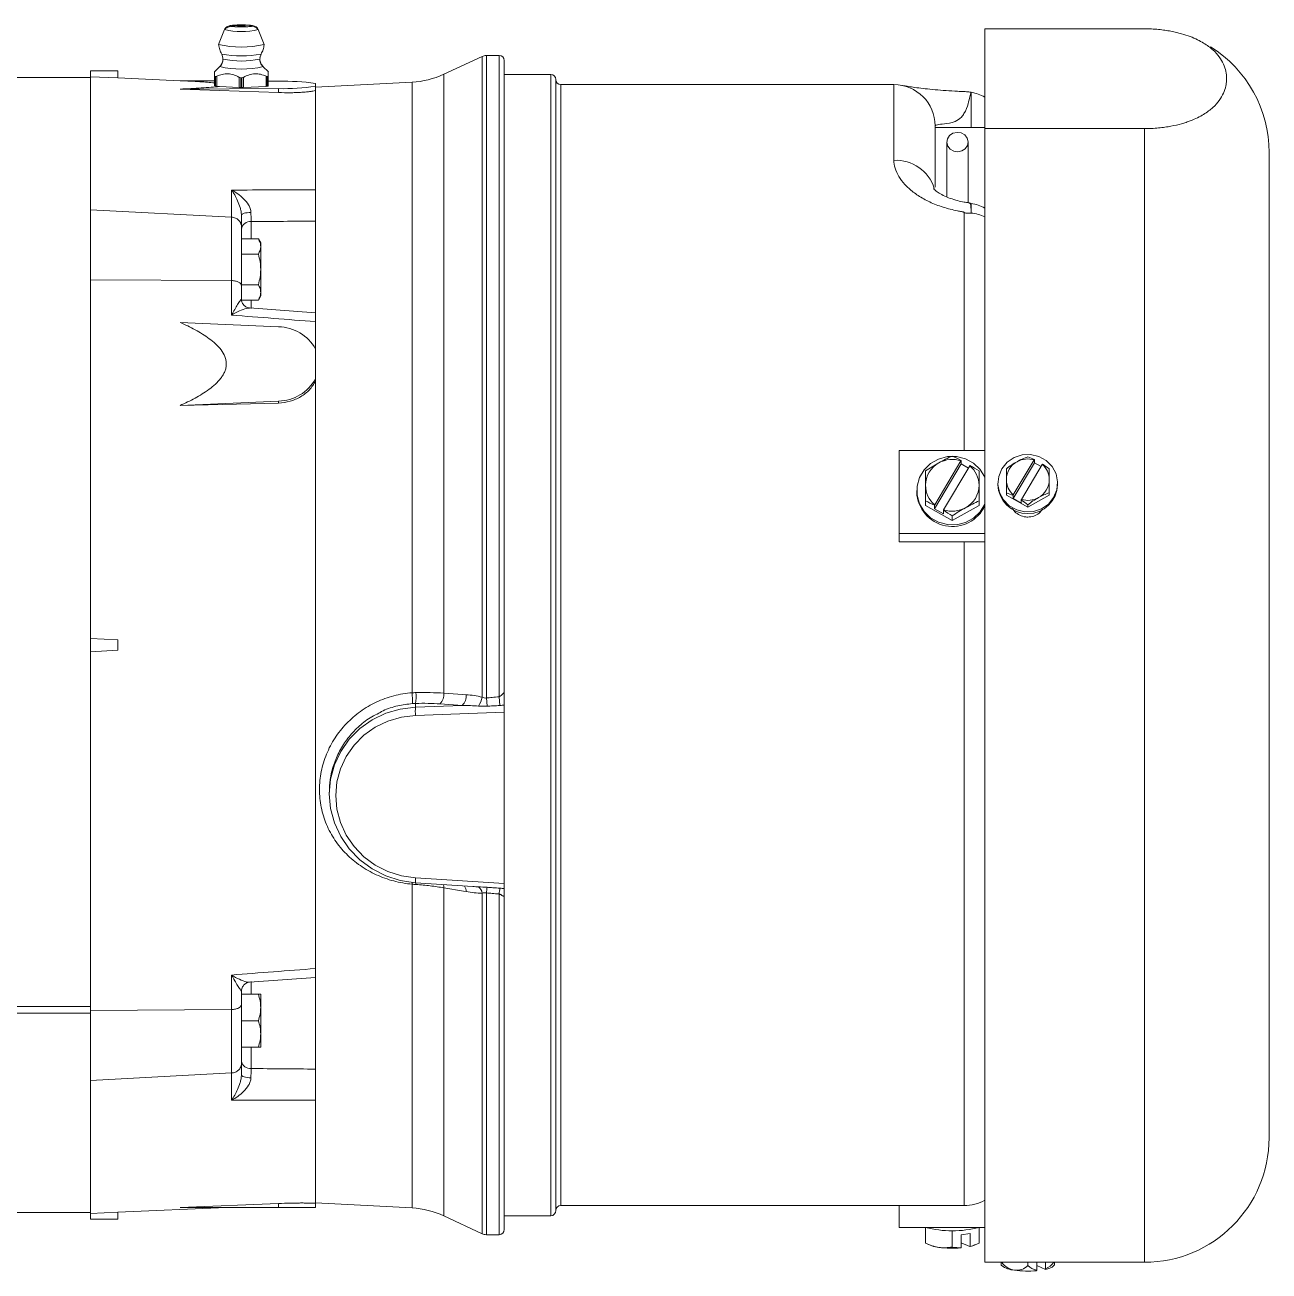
# Paper-space layout '_Back' of a CAD drawing. Header units: inches. Extents: x -6.2 to 11.6, y -3.6 to 3.6.
# Drawn here: x 4.37 to 11.62, y -3.65 to 3.61 of the extents above; entities that cross this region are included whole.
import ezdxf

# ---------------------------------------------------------------- set-up
doc = ezdxf.new("R2010")
doc.units = ezdxf.units.IN
doc.header["$MEASUREMENT"] = 0

psp = doc.layouts.new('_Back')

# ---------------------------------------------------------------- linework, layer by layer
at = {"color": 7, "linetype": 'Continuous', "lineweight": 15}
for p, q in [((5.5316, 3.5857), (5.4967, 3.4997)), ((5.7272, 3.5868), (5.7284, 3.5857)), ((5.7633, 3.4997), (5.7284, 3.5857)), ((10.892, 3.5903), (9.962, 3.5903)), ((9.962, -3.5959), (9.962, 3.5903)), ((5.4967, 3.4997), (5.4966, 3.4993)), ((5.7634, 3.4993), (5.7633, 3.4997)), ((11.2129, 3.5211), (11.1779, 3.5372)), ((5.5153, 3.4434), (5.5217, 3.4221)), ((5.5222, 3.414), (5.521, 3.4221)), ((5.5222, 3.414), (5.5231, 3.4153)), ((5.7388, 3.4221), (5.7378, 3.414)), ((5.7383, 3.4221), (5.7447, 3.4434)), ((7.032, 3.4294), (6.8095, 3.3256)), ((7.132, 3.435), (7.0574, 3.435)), ((4.75, 3.345), (4.75, -3.345)), ((4.75, 3.345), (4.91, 3.345)), ((4.91, 3.3038), (4.91, 3.345)), ((5.5044, 3.3712), (5.4725, 3.3395)), ((5.7875, 3.3395), (5.7556, 3.3712)), ((7.162, -0.2831), (7.162, 3.405)), ((4.75, 3.306), (-2.5, 3.306)), ((4.91, 3.3038), (4.75, 3.3108)), ((5.2726, 3.2879), (4.91, 3.3039)), ((5.2724, 3.2879), (5.4735, 3.287)), ((5.4735, 3.3161), (5.4735, 3.2591)), ((5.476, 3.2579), (5.476, 3.313)), ((5.4791, 3.3125), (5.4791, 3.2572)), ((5.4863, 3.256), (5.4863, 3.3142)), ((5.6173, 3.3076), (5.6173, 3.2484)), ((5.6269, 3.3051), (5.6331, 3.3051)), ((5.6269, 3.2486), (5.6269, 3.3051)), ((5.6331, 3.3051), (5.6331, 3.2486)), ((5.6427, 3.2484), (5.6427, 3.3076)), ((5.7737, 3.3142), (5.7737, 3.255)), ((5.7809, 3.256), (5.7809, 3.3125)), ((5.784, 3.313), (5.784, 3.2565)), ((5.7865, 3.2569), (5.7865, 3.3161)), ((5.7865, 3.2856), (5.8461, 3.2853)), ((6.6244, 3.2795), (6.062, 3.25)), ((6.062, 2.6516), (6.062, 3.2723)), ((7.432, 3.325), (7.162, 3.325)), ((7.462, -3.295), (7.462, 3.295)), ((5.8461, 3.2418), (5.2724, 3.2392)), ((5.8461, 3.2189), (5.2724, 3.2392)), ((5.5025, 3.2542), (5.4863, 3.256)), ((5.6173, 3.2484), (5.5025, 3.2542)), ((5.6173, 3.2484), (5.63, 3.2484)), ((5.6269, 3.2486), (5.63, 3.2486)), ((5.63, 3.2486), (5.6331, 3.2486)), ((5.63, 3.2484), (5.63, 3.2486)), ((5.63, 3.2484), (5.6427, 3.2484)), ((5.7737, 3.255), (5.6427, 3.2484)), ((5.8461, 3.2189), (5.8461, 3.2418)), ((9.432, 3.265), (7.492, 3.265)), ((9.8813, 3.2206), (9.882, 3.2205)), ((9.672, 3.025), (9.672, 2.6668)), ((9.962, 3.015), (9.672, 3.015)), ((9.962, 3.0087), (10.892, 3.0087)), ((9.7395, 2.9304), (9.7395, 2.6113)), ((9.8645, 2.5773), (9.8645, 2.9304)), ((11.6179, 2.87), (11.6179, -2.87)), ((5.5727, 2.4926), (5.5727, 2.6511)), ((6.062, 1.9048), (6.062, 2.6333)), ((5.5727, 2.4926), (4.75, 2.5364)), ((5.5731, 2.1237), (5.5731, 2.4926)), ((5.63, 2.504), (5.63, 2.016)), ((5.63, 2.3666), (5.7287, 2.3666)), ((5.7425, 2.3427), (5.7287, 2.3666)), ((5.7425, 2.3427), (5.7425, 2.0342)), ((5.63, 2.2776), (5.7287, 2.2776)), ((4.75, 2.1283), (5.5727, 2.1237)), ((5.5727, 1.9223), (5.5727, 2.1237)), ((5.63, 2.0994), (5.7287, 2.0994)), ((5.7287, 2.0104), (5.7425, 2.0342)), ((5.63, 2.0104), (5.7287, 2.0104)), ((6.0621, 1.9355), (5.6772, 1.9647)), ((5.2724, 1.8802), (5.8461, 1.8542)), ((6.062, -1.8844), (6.062, 1.8844)), ((5.8461, 1.4218), (5.2724, 1.3958)), ((5.8461, 1.4103), (5.2724, 1.3958)), ((5.8461, 1.4103), (5.8461, 1.4218)), ((9.462, 1.1332), (9.462, 0.6011)), ((9.962, 1.1332), (9.462, 1.1332)), ((9.668, 0.7941), (9.824, 1.0551)), ((9.6695, 0.8172), (9.8226, 1.0734)), ((9.8745, 1.0444), (9.7214, 0.7883)), ((9.824, 1.0754), (9.824, 1.0551)), ((9.824, 1.0551), (9.8667, 1.0313)), ((10.087, 1.0265), (10.087, 0.8736)), ((10.1261, 0.8531), (10.2511, 1.0622)), ((10.1276, 0.8747), (10.2496, 1.0789)), ((10.1744, 0.8487), (10.2964, 1.0528)), ((10.2511, 1.0805), (10.2511, 1.0622)), ((10.2511, 1.0622), (10.2893, 1.0409)), ((10.337, 0.8736), (10.337, 1.0265)), ((9.565, 0.8998), (9.565, 0.8917)), ((10.038, 0.9433), (10.038, 0.9353)), ((10.212, 0.8039), (10.087, 0.8736)), ((10.1276, 0.8747), (10.1261, 0.8714)), ((10.1261, 0.8714), (10.1261, 0.8531)), ((10.212, 0.8039), (10.337, 0.8736)), ((10.386, 0.9353), (10.386, 0.9433)), ((9.616, 0.8128), (9.616, 0.8402)), ((9.616, 0.8128), (9.772, 0.7258)), ((9.668, 0.7941), (9.668, 0.8144)), ((9.772, 0.7258), (9.928, 0.8128)), ((9.928, 0.8128), (9.928, 0.8402)), ((10.1261, 0.8531), (10.1729, 0.827)), ((10.1744, 0.8487), (10.1729, 0.8453)), ((10.1729, 0.827), (10.1729, 0.8453)), ((10.212, 0.8174), (10.212, 0.8039)), ((9.72, 0.7651), (9.668, 0.7941)), ((9.72, 0.7854), (9.72, 0.7651)), ((9.772, 0.7258), (9.772, 0.7532)), ((9.962, 0.6503), (9.462, 0.6503)), ((9.462, 0.6011), (9.962, 0.6011)), ((4.91, 0.03), (4.75, 0.0384)), ((4.91, -0.03), (4.91, 0.03)), ((4.75, -0.0384), (4.91, -0.03)), ((6.6443, -0.3399), (6.6443, -0.3617)), ((6.6443, -0.3617), (6.9172, -0.3516)), ((6.9172, -0.3516), (6.7873, -0.3426)), ((7.0616, -0.3562), (7.0574, -0.3079)), ((7.1362, -0.3519), (7.132, -0.3014)), ((7.162, -1.4185), (7.162, -0.3493)), ((7.162, -0.3915), (6.6443, -0.4107)), ((6.142, -0.857), (6.142, -0.8667)), ((6.6443, -1.356), (7.162, -1.3892)), ((6.6438, -1.3855), (6.9784, -1.407)), ((7.162, -3.405), (7.162, -1.4514)), ((5.5727, -2.1237), (5.5727, -1.9223)), ((5.677, -1.9645), (6.0622, -1.9358)), ((6.062, -2.6333), (6.062, -1.9048)), ((5.63, -2.016), (5.63, -2.504)), ((5.63, -2.0342), (5.7287, -2.0342)), ((5.7425, -2.0342), (5.7425, -2.3427)), ((4.75, -2.1058), (-2.5, -2.1058)), ((4.75, -2.1059), (-2.5, -2.1059)), ((4.75, -2.1442), (-2.5, -2.1442)), ((5.5727, -2.1237), (4.75, -2.1283)), ((5.5731, -2.4926), (5.5731, -2.1237)), ((5.63, -2.1885), (5.7287, -2.1885)), ((5.63, -2.3427), (5.7287, -2.3427)), ((4.75, -2.5364), (5.5727, -2.4926)), ((5.5727, -2.6511), (5.5727, -2.4926)), ((6.062, -3.276), (6.062, -2.6516)), ((5.2724, -3.276), (5.8461, -3.253)), ((5.8461, -3.253), (5.8461, -3.276)), ((6.062, -3.25), (6.6244, -3.2795)), ((7.492, -3.265), (9.842, -3.265)), ((9.462, -3.3927), (9.462, -3.265)), ((3.6748, -3.306), (4.75, -3.306)), ((4.75, -3.3108), (4.91, -3.3038)), ((4.91, -3.3039), (5.5419, -3.276)), ((4.91, -3.3038), (4.91, -3.345)), ((5.2724, -3.276), (6.062, -3.276)), ((6.8095, -3.3256), (7.032, -3.4294)), ((7.162, -3.325), (7.432, -3.325)), ((4.91, -3.345), (4.75, -3.345)), ((9.962, -3.3927), (9.462, -3.3927)), ((9.616, -3.3932), (9.616, -3.4837)), ((9.772, -3.4115), (9.772, -3.507)), ((9.928, -3.3932), (9.928, -3.4837)), ((7.0574, -3.435), (7.132, -3.435)), ((9.616, -3.4838), (9.6338, -3.4926)), ((9.824, -3.4354), (9.876, -3.4277)), ((9.824, -3.5111), (9.824, -3.4354)), ((9.8745, -3.5043), (9.824, -3.4817)), ((9.876, -3.4277), (9.876, -3.5034)), ((9.9102, -3.4926), (9.928, -3.4838)), ((9.962, -3.5959), (10.892, -3.5959)), ((10.056, -3.5959), (10.056, -3.6107)), ((10.212, -3.6139), (10.212, -3.5959)), ((10.264, -3.6417), (10.264, -3.5959)), ((10.264, -3.6144), (10.3145, -3.637)), ((10.316, -3.5959), (10.316, -3.634)), ((10.368, -3.6107), (10.368, -3.5959))]:
    psp.add_line(p, q, dxfattribs=at)
at = {"color": 8, "linetype": 'Continuous', "lineweight": 15}
for p, q in [((5.5315, 3.5854), (5.5316, 3.5857)), ((5.7284, 3.5857), (5.7285, 3.5854)), ((7.032, -0.3036), (7.032, 3.4294)), ((7.0574, -0.3079), (7.0574, 3.435)), ((7.132, -0.3014), (7.132, 3.435)), ((5.504, 3.3702), (5.5044, 3.3712)), ((5.7556, 3.3712), (5.756, 3.3702)), ((6.6244, -0.2779), (6.6244, 3.2795)), ((6.8095, -0.2801), (6.8095, 3.3256)), ((7.432, -3.325), (7.432, 3.325)), ((7.492, -3.265), (7.492, 3.265)), ((9.432, 2.8241), (9.432, 3.265)), ((9.882, 3.2205), (9.882, 3.015)), ((10.892, -3.5959), (10.892, 3.0087)), ((9.882, 2.5734), (9.882, 2.5171)), ((9.842, 1.1332), (9.842, 2.5185)), ((5.6869, 2.4669), (5.6869, 2.3666)), ((5.6869, 2.0104), (5.6869, 1.9618)), ((9.842, -3.265), (9.842, 0.6011)), ((6.6244, -3.2795), (6.6244, -1.3931)), ((6.8095, -3.3256), (6.8095, -1.4143)), ((7.032, -3.4294), (7.032, -1.445)), ((7.0574, -3.435), (7.0574, -1.444)), ((7.132, -3.435), (7.132, -1.4499)), ((5.6869, -1.9597), (5.6869, -2.0342)), ((5.6869, -2.3427), (5.6869, -2.4669))]:
    psp.add_line(p, q, dxfattribs=at)
at = {"color": 7, "linetype": 'Continuous', "lineweight": 15, "flags": 128}
for points in [[(5.6092, 3.6076), (5.6089, 3.6072), (5.6105, 3.6065), (5.6151, 3.6059), (5.6219, 3.6055), (5.63, 3.6054), (5.6381, 3.6055), (5.6449, 3.6059), (5.6495, 3.6065), (5.6511, 3.6072), (5.6508, 3.6076)], [(9.8444, 2.9721), (9.8588, 2.9542), (9.8645, 2.9326), (9.8606, 2.9108), (9.8479, 2.8919), (9.8281, 2.8789), (9.8044, 2.8738), (9.7803, 2.8772), (9.7596, 2.8888), (9.7452, 2.9067), (9.7395, 2.9282), (9.7434, 2.9501), (9.7561, 2.9689), (9.7759, 2.982), (9.7996, 2.9871), (9.8237, 2.9836), (9.8444, 2.9721)], [(5.6856, 2.5207), (5.6746, 2.5202), (5.664, 2.5191), (5.6544, 2.5175), (5.6461, 2.5154), (5.6392, 2.5129), (5.6342, 2.5102), (5.631, 2.5071), (5.63, 2.504)], [(9.962, 0.9791), (9.9345, 1.0237), (9.896, 1.0599), (9.8491, 1.0853), (9.7971, 1.0982), (9.7433, 1.0978), (9.6915, 1.084), (9.6451, 1.0578), (9.6073, 1.0209), (9.5806, 0.9759), (9.5668, 0.9257), (9.5668, 0.8738), (9.5806, 0.8237), (9.6073, 0.7786), (9.6451, 0.7418), (9.6915, 0.7155), (9.7433, 0.7017), (9.7971, 0.7013), (9.8491, 0.7142), (9.896, 0.7396), (9.9345, 0.7758), (9.962, 0.8204)], [(10.0613, 1.0274), (10.0919, 1.065), (10.1323, 1.0927), (10.1791, 1.1084), (10.2285, 1.1107), (10.2767, 1.0994), (10.3196, 1.0755), (10.3537, 1.0408), (10.3764, 0.9983), (10.3858, 0.9513), (10.3811, 0.9037), (10.3627, 0.8593), (10.3321, 0.8217), (10.2917, 0.794), (10.2449, 0.7783), (10.1955, 0.776), (10.1473, 0.7873), (10.1044, 0.8112), (10.0703, 0.8458), (10.0476, 0.8884), (10.0382, 0.9353), (10.0429, 0.983), (10.0613, 1.0274)], [(6.8095, -0.2801), (6.9182, -0.2876), (6.9394, -0.2891)], [(6.6443, -1.3842), (6.5558, -1.3713), (6.4706, -1.3443), (6.3911, -1.304), (6.3197, -1.2513), (6.2582, -1.188), (6.2085, -1.1157), (6.1719, -1.0365), (6.1495, -0.9527), (6.142, -0.8667), (6.1495, -0.7808), (6.1719, -0.6976), (6.2085, -0.6193), (6.2582, -0.5483), (6.3197, -0.4865), (6.3911, -0.4357), (6.4706, -0.3973), (6.5558, -0.3724), (6.6443, -0.3617)], [(6.6443, -0.4107), (6.5625, -0.4204), (6.4837, -0.4433), (6.4102, -0.4788), (6.3442, -0.5257), (6.2873, -0.5828), (6.2413, -0.6484), (6.2075, -0.7207), (6.1869, -0.7976), (6.1799, -0.877), (6.1869, -0.9566), (6.2075, -1.0341), (6.2413, -1.1073), (6.2873, -1.1742), (6.3442, -1.2328), (6.4102, -1.2815), (6.4837, -1.3189), (6.5625, -1.344), (6.6443, -1.356)], [(6.6443, -1.3842), (6.6439, -1.3855), (6.6438, -1.3855)], [(6.9394, -1.4365), (6.9233, -1.4338), (6.8095, -1.4143)], [(5.6856, -2.5207), (5.6746, -2.5202), (5.664, -2.5191), (5.6544, -2.5175), (5.6461, -2.5154), (5.6392, -2.5129), (5.6342, -2.5102), (5.631, -2.5071), (5.63, -2.504)]]:
    psp.add_lwpolyline(points, dxfattribs=at)
at = {"color": 8, "linetype": 'Continuous', "lineweight": 15, "flags": 128}
for points in [[(6.6244, -1.3931), (6.6251, -1.3842), (6.6253, -1.3827)], [(6.647, -1.3949), (6.6473, -1.3859), (6.6473, -1.3858)]]:
    psp.add_lwpolyline(points, dxfattribs=at)
at = {"color": 7, "linetype": 'Continuous', "lineweight": 15}
for centre, radius, start, end in [((5.63, 4.0367), 0.4619, 257.68746, 282.31254), ((5.63, 3.5654), 0.047, 63.73355, 116.26645), ((5.63, 4.0741), 0.59, 256.93346, 283.06654), ((10.892, 2.87), 0.7259, 0, 58.00316), ((5.63, 3.908), 0.5056, 257.68746, 282.31254), ((7.0574, 3.375), 0.06, 90, 115), ((7.132, 3.405), 0.03, 0, 90), ((5.63, 3.9133), 0.5575, 256.93346, 283.06654), ((5.5165, 3.5709), 0.2611, 261.0755, 261.7556), ((5.7435, 3.5709), 0.2611, 278.24439, 278.92451), ((5.8688, 1.865), 1.4205, 82.18319, 90.91631), ((6.5982, 3.7788), 0.5, 273, 295), ((7.432, 3.295), 0.03, 0, 90), ((7.492, 3.295), 0.03, 180, 270), ((5.738, 3.5366), 0.2839, 277.22692, 279.16024), ((5.7435, 3.5144), 0.2611, 278.24439, 278.92451), ((5.8688, 4.6621), 1.4205, 269.08369, 277.81681), ((9.432, 3.025), 0.24, 0, 90), ((9.842, 2.9737), 0.25, 61.3146, 80.7931), ((9.922, 2.8202), 0.25, 258.77038, 260.7931), ((9.842, 2.3267), 0.25, 61.3146, 80.7931), ((9.8453, 2.2168), 0.3025, 67.30169, 83.02407), ((5.682, 2.4143), 0.0528, 84.77378, 170.14221), ((5.842, 1.6025), 0.2517, 29.07508, 89.07455), ((5.842, 1.6735), 0.2517, 270.92545, 330.92492), ((10.3144, 0.7826), 0.3299, 108.08058, 119.98688), ((10.1304, 0.8365), 0.2723, 63.68957, 72.56898), ((9.7659, 0.9298), 0.1499, 118.65525, 179.60979), ((9.772, 0.9207), 0.1608, 71.68329, 119.02864), ((9.7794, 0.9302), 0.1486, 0.22711, 50.19953), ((10.2071, 0.963), 0.1201, 118.65525, 179.60979), ((10.3621, 0.6832), 0.44, 118.89604, 128.70232), ((10.212, 0.9557), 0.1288, 73.02284, 119.0295), ((10.3573, 0.9809), 0.1456, 136.84661, 137.70233), ((10.4041, 0.9549), 0.1456, 136.84661, 137.70233), ((10.2181, 0.9634), 0.1189, 0.21, 48.79801), ((10.0826, 0.7116), 0.4048, 51.07161, 57.87842), ((10.2059, 0.9642), 0.1189, 180.21, 228.79801), ((10.2169, 0.9646), 0.1201, 298.65525, 359.60979), ((9.7728, 0.8985), 0.2079, 181.86475, 335.52843), ((9.7646, 0.9314), 0.1486, 180.22711, 230.19953), ((9.7781, 0.9318), 0.1499, 298.65525, 359.60979), ((10.212, 0.9399), 0.1741, 181.52232, 358.47768), ((10.0054, 0.6273), 0.2723, 63.68957, 72.56898), ((10.4394, 0.5735), 0.3299, 108.08058, 119.98688), ((9.772, 0.9409), 0.1608, 251.68329, 299.02864), ((9.9576, 0.5025), 0.4048, 51.07161, 57.87842), ((10.212, 0.9719), 0.1288, 253.02284, 299.0295), ((10.4871, 0.474), 0.44, 118.89604, 128.70232), ((6.1687, -0.3241), 0.458, 357.90954, 5.77786), ((6.3765, -0.2968), 0.2712, 350.86596, 4.19863), ((6.728, -0.2863), 0.0818, 316.50573, 4.33155), ((6.8578, -0.2953), 0.0818, 316.51765, 4.3556), ((6.964, -0.3862), 0.3207, 175.62573, 184.37427), ((6.9092, -0.2835), 0.1244, 324.70613, 350.69206), ((6.9855, -1.4478), 0.0466, 3.46862, 57.16416), ((7.4169, -1.474), 0.3608, 169.96309, 175.21997), ((7.464, -1.4745), 0.3329, 169.95671, 175.76293), ((5.682, -2.4143), 0.0528, 189.85779, 275.22622), ((10.892, -2.87), 0.7259, 270, 0), ((7.492, -3.295), 0.03, 90, 180), ((9.842, -3.015), 0.25, 270, 298.6854), ((6.5982, -3.7788), 0.5, 65, 87), ((7.432, -3.295), 0.03, 270, 0), ((7.132, -3.405), 0.03, 270, 360), ((9.772, -2.7758), 0.6367, 255.8181, 284.1819), ((7.0574, -3.375), 0.06, 245, 270), ((9.716, -3.3076), 0.2025, 246.05376, 263.76463), ((9.7724, -2.9486), 0.5657, 262.03382, 275.08814), ((9.8429, -3.3477), 0.1598, 281.41257, 294.89916), ((10.212, -3.4907), 0.1968, 217.56859, 219.14012), ((10.1418, -3.5018), 0.14, 233.90813, 266.8066), ((10.1548, -3.5249), 0.1184, 216.81149, 259.89554), ((10.1478, -3.5566), 0.086, 260.77594, 318.27553), ((10.2757, -3.5575), 0.0851, 221.53164, 262.11997), ((10.3071, -3.5523), 0.085, 275.00854, 312.59431), ((10.2642, -3.5193), 0.1258, 294.28708, 322.48305), ((10.212, -3.4907), 0.1968, 320.85988, 322.43141), ((10.2124, -3.0813), 0.5657, 262.03382, 275.08814), ((10.1385, -3.5832), 0.1385, 333.62625, 335.01625), ((10.1904, -3.5755), 0.1385, 333.62625, 335.01625)]:
    psp.add_arc(centre, radius, start, end, dxfattribs=at)
at = {"color": 8, "linetype": 'Continuous', "lineweight": 15}
for centre, radius, start, end in [((5.63, 4.0469), 0.6143, 259.23373, 280.76496), ((9.4449, 2.5926), 0.2318, 16.97231, 93.1796), ((6.8441, -1.3739), 0.2006, 174.86413, 183.32012), ((6.7274, -1.4153), 0.0821, 0.683, 13.54912), ((6.8899, -1.4328), 0.0496, 355.7105, 35.62206)]:
    psp.add_arc(centre, radius, start, end, dxfattribs=at)
at = {"color": 7, "linetype": 'Continuous', "lineweight": 15}
for points, knots in [([(5.564, 3.6072), (5.5575, 3.6072), (5.5503, 3.6052), (5.5385, 3.5973), (5.5339, 3.5914), (5.5315, 3.5854)], [0, 0, 0, 0, 0.5, 0.5, 1, 1, 1, 1]), ([(5.6234, 3.6112), (5.6213, 3.6111), (5.6077, 3.6108), (5.5874, 3.6083), (5.5658, 3.6042), (5.5509, 3.5996), (5.5391, 3.5939), (5.5347, 3.589), (5.5326, 3.5866)], [0, 0, 0, 0, 0.051507, 0.336662, 0.498452, 0.66658, 0.835543, 1, 1, 1, 1]), ([(5.564, 3.6072), (5.564, 3.6077), (5.5647, 3.6083), (5.5687, 3.6094), (5.572, 3.6101), (5.5825, 3.6113), (5.5898, 3.6119), (5.6081, 3.6127), (5.619, 3.613), (5.641, 3.613), (5.6519, 3.6127), (5.6702, 3.6119), (5.6775, 3.6113), (5.688, 3.6101), (5.6913, 3.6094), (5.6953, 3.6083), (5.696, 3.6077), (5.696, 3.6072)], [0, 0, 0, 0, 0.125, 0.125, 0.25, 0.25, 0.375, 0.375, 0.5, 0.5, 0.625, 0.625, 0.75, 0.75, 0.875, 0.875, 1, 1, 1, 1]), ([(5.696, 3.6072), (5.696, 3.6068), (5.6953, 3.6062), (5.6913, 3.605), (5.688, 3.6044), (5.6775, 3.6032), (5.6702, 3.6026), (5.6519, 3.6017), (5.641, 3.6015), (5.619, 3.6015), (5.6081, 3.6017), (5.5898, 3.6026), (5.5825, 3.6032), (5.572, 3.6044), (5.5687, 3.605), (5.5647, 3.6062), (5.564, 3.6068), (5.564, 3.6072)], [0, 0, 0, 0, 0.125, 0.125, 0.25, 0.25, 0.375, 0.375, 0.5, 0.5, 0.625, 0.625, 0.75, 0.75, 0.875, 0.875, 1, 1, 1, 1]), ([(5.7274, 3.5866), (5.7253, 3.5894), (5.7211, 3.5947), (5.7081, 3.6026), (5.6833, 3.61), (5.6562, 3.6123), (5.6382, 3.6117), (5.6354, 3.6116)], [0, 0, 0, 0, 0.1460163, 0.2884533, 0.5467042, 0.9293255, 1, 1, 1, 1]), ([(5.696, 3.6072), (5.7025, 3.6072), (5.7097, 3.6052), (5.7215, 3.5973), (5.7261, 3.5914), (5.7285, 3.5854)], [0, 0, 0, 0, 0.5, 0.5, 1, 1, 1, 1]), ([(10.892, 3.0087), (10.9058, 3.0087), (10.9196, 3.0091), (10.9468, 3.0104), (10.9604, 3.0113), (10.9864, 3.0138), (10.999, 3.0153), (11.0234, 3.0187), (11.0352, 3.0207), (11.0687, 3.027), (11.0889, 3.0318), (11.1169, 3.0398), (11.1259, 3.0425), (11.1429, 3.0482), (11.151, 3.0511), (11.1741, 3.0599), (11.188, 3.066), (11.2137, 3.0786), (11.2255, 3.0851), (11.2579, 3.1048), (11.2755, 3.1182), (11.3053, 3.1454), (11.3175, 3.1592), (11.3378, 3.1871), (11.3459, 3.2012), (11.3585, 3.2294), (11.3631, 3.2436), (11.3676, 3.2649), (11.3687, 3.272), (11.3698, 3.2827), (11.3701, 3.2862), (11.3704, 3.2933), (11.3705, 3.2969), (11.3703, 3.3288), (11.3644, 3.3569), (11.3455, 3.3987), (11.3374, 3.4125), (11.3173, 3.4401), (11.3051, 3.4538), (11.2752, 3.481), (11.2573, 3.4946), (11.2251, 3.5142), (11.2134, 3.5206), (11.1877, 3.5331), (11.1737, 3.5393), (11.1426, 3.5511), (11.1258, 3.5568), (11.0979, 3.5646), (11.0881, 3.5671), (11.0676, 3.572), (11.0569, 3.5742), (11.0346, 3.5784), (11.023, 3.5803), (10.9989, 3.5837), (10.9862, 3.5853), (10.9602, 3.5877), (10.9469, 3.5887), (10.9198, 3.5899), (10.9058, 3.5903), (10.892, 3.5903)], [0, 0, 0, 0, 0.015625, 0.015625, 0.03125, 0.03125, 0.046875, 0.046875, 0.0625, 0.0625, 0.09375, 0.09375, 0.109375, 0.109375, 0.125, 0.125, 0.15625, 0.15625, 0.1875, 0.1875, 0.25, 0.25, 0.3125, 0.3125, 0.375, 0.375, 0.4375, 0.4375, 0.46875, 0.46875, 0.484375, 0.484375, 0.5, 0.5, 0.625, 0.625, 0.6875, 0.6875, 0.75, 0.75, 0.8125, 0.8125, 0.84375, 0.84375, 0.875, 0.875, 0.90625, 0.90625, 0.921875, 0.921875, 0.9375, 0.9375, 0.953125, 0.953125, 0.96875, 0.96875, 0.984375, 0.984375, 1, 1, 1, 1]), ([(5.4978, 3.4977), (5.4993, 3.4882), (5.5022, 3.4691), (5.5109, 3.452), (5.5153, 3.4434)], [0, 0, 0, 0, 0.500025, 1, 1, 1, 1]), ([(5.7447, 3.4434), (5.7491, 3.452), (5.7578, 3.4691), (5.7607, 3.4882), (5.7622, 3.4977)], [0, 0, 0, 0, 0.499975, 1, 1, 1, 1]), ([(5.504, 3.3702), (5.5096, 3.3758), (5.5143, 3.3827), (5.5206, 3.3979), (5.5222, 3.4061), (5.5222, 3.414)], [0, 0, 0, 0, 0.5, 0.5, 1, 1, 1, 1]), ([(5.5231, 3.4144), (5.5229, 3.4107), (5.5225, 3.403), (5.5191, 3.3917), (5.5136, 3.3809), (5.5084, 3.375), (5.5058, 3.3721)], [0, 0, 0, 0, 0.233559, 0.490554, 0.74765, 1, 1, 1, 1]), ([(5.7542, 3.3721), (5.7516, 3.375), (5.7464, 3.3809), (5.7409, 3.3917), (5.7375, 3.403), (5.7371, 3.4108), (5.7369, 3.4145)], [0, 0, 0, 0, 0.25194, 0.508619, 0.765196, 1, 1, 1, 1]), ([(5.756, 3.3702), (5.7504, 3.3758), (5.7457, 3.3827), (5.7394, 3.3979), (5.7378, 3.4061), (5.7378, 3.414)], [0, 0, 0, 0, 0.5, 0.5, 1, 1, 1, 1]), ([(5.4735, 3.3393), (5.4735, 3.3397), (5.4735, 3.3439), (5.4735, 3.3316), (5.4735, 3.3189), (5.4735, 3.3161)], [0, 0, 0, 0, 0.074442, 0.794129, 1, 1, 1, 1]), ([(5.2724, 3.2879), (5.3122, 3.2861), (5.3849, 3.2827), (5.4459, 3.2779), (5.4735, 3.2757)], [0, 0, 0, 0, 0.546792, 1, 1, 1, 1]), ([(5.4863, 3.3142), (5.4967, 3.3188), (5.5073, 3.3226), (5.5236, 3.3263), (5.5291, 3.3272), (5.5403, 3.3283), (5.5461, 3.3284), (5.5631, 3.3275), (5.5742, 3.3253), (5.596, 3.3182), (5.6068, 3.3133), (5.6173, 3.3076)], [0, 0, 0, 0, 0.25, 0.25, 0.375, 0.375, 0.5, 0.5, 0.75, 0.75, 1, 1, 1, 1]), ([(5.6427, 3.3076), (5.6532, 3.3133), (5.6638, 3.3181), (5.6801, 3.3235), (5.6856, 3.3249), (5.6968, 3.3271), (5.7025, 3.3278), (5.7195, 3.3287), (5.7307, 3.3276), (5.7525, 3.3227), (5.7633, 3.3188), (5.7737, 3.3142)], [0, 0, 0, 0, 0.25, 0.25, 0.375, 0.375, 0.5, 0.5, 0.75, 0.75, 1, 1, 1, 1]), ([(5.7865, 3.3161), (5.7865, 3.3274), (5.7865, 3.3419), (5.7865, 3.3385), (5.7865, 3.3377)], [0, 0, 0, 0, 0.776909, 1, 1, 1, 1]), ([(5.5025, 3.2542), (5.488, 3.2525), (5.4713, 3.251), (5.4351, 3.2481), (5.4159, 3.2468), (5.3568, 3.2432), (5.3152, 3.2411), (5.2724, 3.2392)], [0, 0, 0, 0, 0.25, 0.25, 0.5, 0.5, 1, 1, 1, 1]), ([(6.062, 3.2303), (6.0574, 3.2293), (6.052, 3.2283), (6.0399, 3.2263), (6.0332, 3.2254), (6.0186, 3.2236), (6.0107, 3.2228), (5.9936, 3.2213), (5.9846, 3.2206), (5.9657, 3.2195), (5.9558, 3.219), (5.9353, 3.2183), (5.9245, 3.2181), (5.8918, 3.2177), (5.8693, 3.218), (5.8461, 3.2189)], [0, 0, 0, 0, 0.125, 0.125, 0.25, 0.25, 0.375, 0.375, 0.5, 0.5, 0.625, 0.625, 0.75, 0.75, 1, 1, 1, 1]), ([(9.8812, 3.2205), (9.8767, 3.2212), (9.8678, 3.2227), (9.8535, 3.2238), (9.8319, 3.225), (9.7918, 3.2268), (9.7343, 3.2302), (9.6705, 3.2354), (9.6129, 3.2414), (9.5636, 3.2475), (9.5242, 3.2531), (9.4962, 3.2574), (9.4831, 3.2596), (9.4774, 3.2606), (9.4785, 3.2604), (9.4787, 3.2604)], [0, 0, 0, 0, 0.020711, 0.042057, 0.066931, 0.124043, 0.235664, 0.352959, 0.468856, 0.587717, 0.707273, 0.827891, 0.931845, 0.98798, 1, 1, 1, 1]), ([(9.842, 2.5185), (9.8423, 2.5187), (9.8426, 2.5189), (9.8429, 2.5195), (9.8428, 2.5198), (9.8422, 2.5207), (9.8414, 2.5211), (9.8391, 2.5221), (9.8373, 2.5226), (9.8321, 2.5241), (9.8284, 2.5248), (9.8176, 2.5271), (9.8103, 2.5285), (9.7885, 2.533), (9.7741, 2.5362), (9.7316, 2.5469), (9.7042, 2.5555), (9.6654, 2.5705), (9.6528, 2.5759), (9.6287, 2.5871), (9.6171, 2.5931), (9.5837, 2.6116), (9.5633, 2.6249), (9.5356, 2.6462), (9.5268, 2.6536), (9.5105, 2.6684), (9.503, 2.6759), (9.4819, 2.6987), (9.4701, 2.7143), (9.451, 2.7461), (9.4439, 2.762), (9.4344, 2.7933), (9.432, 2.8088), (9.432, 2.8241)], [0, 0, 0, 0, 0.001953, 0.001953, 0.003906, 0.003906, 0.007813, 0.007813, 0.015625, 0.015625, 0.03125, 0.03125, 0.0625, 0.0625, 0.125, 0.125, 0.25, 0.25, 0.3125, 0.3125, 0.375, 0.375, 0.5, 0.5, 0.5625, 0.5625, 0.625, 0.625, 0.75, 0.75, 0.875, 0.875, 1, 1, 1, 1]), ([(5.63, 2.504), (5.63, 2.512), (5.6291, 2.5198), (5.6264, 2.5349), (5.6246, 2.5422), (5.6185, 2.5633), (5.6135, 2.5764), (5.5973, 2.6127), (5.585, 2.6336), (5.5727, 2.6511)], [0, 0, 0, 0, 0.125, 0.125, 0.25, 0.25, 0.5, 0.5, 1, 1, 1, 1]), ([(5.6856, 2.5207), (5.6855, 2.5283), (5.684, 2.5359), (5.679, 2.5508), (5.6755, 2.5579), (5.6636, 2.578), (5.6535, 2.5901), (5.6321, 2.6114), (5.6206, 2.6209), (5.597, 2.6377), (5.5848, 2.6449), (5.5727, 2.6511)], [0, 0, 0, 0, 0.125, 0.125, 0.25, 0.25, 0.5, 0.5, 0.75, 0.75, 1, 1, 1, 1]), ([(9.8731, 2.575), (9.8711, 2.5754), (9.8605, 2.5776), (9.8368, 2.5817), (9.7998, 2.5898), (9.7575, 2.6026), (9.7184, 2.6193), (9.6873, 2.6376), (9.6698, 2.6514), (9.6619, 2.6603), (9.6623, 2.6596), (9.6624, 2.6594)], [0, 0, 0, 0, 0.017115, 0.089285, 0.203035, 0.343332, 0.498805, 0.652722, 0.79994, 0.9335, 1, 1, 1, 1]), ([(5.5731, 2.4926), (5.5809, 2.4922), (5.5884, 2.4906), (5.5988, 2.4862), (5.6021, 2.4845), (5.6082, 2.4806), (5.6111, 2.4783), (5.6189, 2.4709), (5.623, 2.4651), (5.6272, 2.4557), (5.6282, 2.4525), (5.6296, 2.4458), (5.63, 2.4424), (5.63, 2.439)], [0, 0, 0, 0, 0.25, 0.25, 0.375, 0.375, 0.5, 0.5, 0.75, 0.75, 0.875, 0.875, 1, 1, 1, 1]), ([(5.6856, 2.5207), (5.6857, 2.5104), (5.6859, 2.5008), (5.6863, 2.4827), (5.6866, 2.4743), (5.6869, 2.4669)], [0, 0, 0, 0, 0.5, 0.5, 1, 1, 1, 1]), ([(9.8816, 2.5168), (9.8811, 2.5164), (9.8803, 2.5162), (9.8787, 2.516), (9.8779, 2.516), (9.8755, 2.5158), (9.8738, 2.5158), (9.8688, 2.5159), (9.8654, 2.516), (9.8587, 2.5164), (9.8553, 2.5167), (9.8486, 2.5173), (9.8452, 2.5177), (9.842, 2.5185)], [0, 0, 0, 0, 0.0625, 0.0625, 0.125, 0.125, 0.25, 0.25, 0.5, 0.5, 0.75, 0.75, 1, 1, 1, 1]), ([(5.7425, 2.3221), (5.7425, 2.3296), (5.7412, 2.3372), (5.7364, 2.352), (5.7329, 2.3593), (5.7287, 2.3666)], [0, 0, 0, 0, 0.5, 0.5, 1, 1, 1, 1]), ([(5.7425, 2.1885), (5.7425, 2.2036), (5.7412, 2.2187), (5.7364, 2.2484), (5.7329, 2.263), (5.7287, 2.2776)], [0, 0, 0, 0, 0.5, 0.5, 1, 1, 1, 1]), ([(5.5731, 2.1237), (5.5809, 2.1235), (5.5884, 2.1226), (5.5988, 2.1201), (5.6021, 2.1192), (5.6082, 2.117), (5.6111, 2.1157), (5.6189, 2.1116), (5.623, 2.1084), (5.6272, 2.1033), (5.6282, 2.1015), (5.6296, 2.0978), (5.63, 2.096), (5.63, 2.0941)], [0, 0, 0, 0, 0.25, 0.25, 0.375, 0.375, 0.5, 0.5, 0.75, 0.75, 0.875, 0.875, 1, 1, 1, 1]), ([(5.7287, 2.0994), (5.7329, 2.0922), (5.7364, 2.0848), (5.7412, 2.0699), (5.7425, 2.0624), (5.7425, 2.0549)], [0, 0, 0, 0, 0.5, 0.5, 1, 1, 1, 1]), ([(5.7425, 2.0549), (5.7425, 2.0474), (5.7412, 2.0397), (5.7363, 2.0249), (5.7329, 2.0176), (5.7287, 2.0104)], [0, 0, 0, 0, 0.5, 0.5, 1, 1, 1, 1]), ([(5.63, 2.016), (5.63, 2.0158), (5.6291, 2.0146), (5.6264, 2.0109), (5.6246, 2.0084), (5.6185, 1.9996), (5.6135, 1.992), (5.5973, 1.9664), (5.585, 1.9454), (5.5727, 1.9223)], [0, 0, 0, 0, 0.125, 0.125, 0.25, 0.25, 0.5, 0.5, 1, 1, 1, 1]), ([(5.6764, 1.9643), (5.6741, 1.9644), (5.6669, 1.965), (5.6503, 1.9727), (5.636, 1.989), (5.6297, 2.0061), (5.6304, 2.0144), (5.6306, 2.0165)], [0, 0, 0, 0, 0.121236, 0.380974, 0.647565, 0.911344, 1, 1, 1, 1]), ([(5.2724, 1.8802), (5.3025, 1.8667), (5.332, 1.8523), (5.3893, 1.8209), (5.4171, 1.8039), (5.4557, 1.7753), (5.4681, 1.7652), (5.4913, 1.7436), (5.5019, 1.7321), (5.5204, 1.7075), (5.5283, 1.6942), (5.5365, 1.6734), (5.5386, 1.6663), (5.5414, 1.6517), (5.5421, 1.6443), (5.5419, 1.6297), (5.5411, 1.6224), (5.5381, 1.6079), (5.5358, 1.6007), (5.5302, 1.5868), (5.5268, 1.5801), (5.519, 1.5671), (5.5147, 1.5607), (5.5005, 1.5423), (5.4898, 1.531), (5.4668, 1.5097), (5.4543, 1.4996), (5.4155, 1.4711), (5.3881, 1.4544), (5.3314, 1.4234), (5.3022, 1.4092), (5.2724, 1.3958)], [0, 0, 0, 0, 0.125, 0.125, 0.25, 0.25, 0.3125, 0.3125, 0.375, 0.375, 0.4375, 0.4375, 0.46875, 0.46875, 0.5, 0.5, 0.53125, 0.53125, 0.5625, 0.5625, 0.59375, 0.59375, 0.625, 0.625, 0.6875, 0.6875, 0.75, 0.75, 0.875, 0.875, 1, 1, 1, 1]), ([(6.062, 1.5389), (6.0574, 1.5297), (6.052, 1.5207), (6.0399, 1.5035), (6.0332, 1.4954), (6.0186, 1.4799), (6.0107, 1.4726), (5.9936, 1.459), (5.9846, 1.4527), (5.9657, 1.4414), (5.9558, 1.4364), (5.9353, 1.4275), (5.9245, 1.4236), (5.8918, 1.4143), (5.8693, 1.4109), (5.8461, 1.4103)], [0, 0, 0, 0, 0.125, 0.125, 0.25, 0.25, 0.375, 0.375, 0.5, 0.5, 0.625, 0.625, 0.75, 0.75, 1, 1, 1, 1]), ([(9.694, 1.0613), (9.6808, 1.0539), (9.6675, 1.0462), (9.6416, 1.0305), (9.6287, 1.0224), (9.616, 1.0142)], [0, 0, 0, 0, 0.5, 0.5, 1, 1, 1, 1]), ([(9.928, 0.9308), (9.928, 0.9456), (9.928, 0.96), (9.928, 0.9877), (9.928, 1.0011), (9.928, 1.0142)], [0, 0, 0, 0, 0.5, 0.5, 1, 1, 1, 1]), ([(9.616, 0.9308), (9.616, 0.9161), (9.616, 0.901), (9.616, 0.8707), (9.616, 0.8555), (9.616, 0.8402)], [0, 0, 0, 0, 0.5, 0.5, 1, 1, 1, 1]), ([(9.85, 0.8003), (9.8632, 0.8077), (9.8765, 0.8147), (9.9024, 0.828), (9.9153, 0.8342), (9.928, 0.8402)], [0, 0, 0, 0, 0.5, 0.5, 1, 1, 1, 1]), ([(10.123, 0.7969), (10.1253, 0.7923), (10.1331, 0.7775), (10.1565, 0.7595), (10.1854, 0.7478), (10.2164, 0.7446), (10.2472, 0.7499), (10.2783, 0.7659), (10.2921, 0.7832), (10.2986, 0.7914)], [0, 0, 0, 0, 0.074148, 0.241841, 0.40947, 0.514683, 0.68205, 0.849413, 1, 1, 1, 1]), ([(6.6244, -1.3931), (6.588, -1.3898), (6.5524, -1.3835), (6.5001, -1.3696), (6.4828, -1.3643), (6.4486, -1.352), (6.4319, -1.3452), (6.3831, -1.3228), (6.3522, -1.3053), (6.3084, -1.275), (6.2942, -1.2642), (6.267, -1.2414), (6.254, -1.2295), (6.217, -1.1923), (6.1949, -1.1654), (6.1656, -1.1218), (6.1565, -1.1067), (6.14, -1.0761), (6.1325, -1.0605), (6.1125, -1.0126), (6.1023, -0.9795), (6.0885, -0.9107), (6.0851, -0.8761), (6.0851, -0.824), (6.086, -0.8065), (6.0895, -0.7716), (6.0921, -0.754), (6.1024, -0.7021), (6.1126, -0.6684), (6.1326, -0.6194), (6.1401, -0.6033), (6.1568, -0.5716), (6.1659, -0.5561), (6.195, -0.5113), (6.2172, -0.4834), (6.2543, -0.4446), (6.2674, -0.4321), (6.2947, -0.4084), (6.3088, -0.3973), (6.3524, -0.366), (6.3833, -0.3478), (6.4324, -0.3247), (6.4493, -0.3177), (6.4832, -0.3054), (6.5004, -0.3001), (6.5525, -0.2865), (6.588, -0.2806), (6.6244, -0.2779)], [0, 0, 0, 0, 0.0625, 0.0625, 0.09375, 0.09375, 0.125, 0.125, 0.1875, 0.1875, 0.21875, 0.21875, 0.25, 0.25, 0.3125, 0.3125, 0.34375, 0.34375, 0.375, 0.375, 0.4375, 0.4375, 0.5, 0.5, 0.53125, 0.53125, 0.5625, 0.5625, 0.625, 0.625, 0.65625, 0.65625, 0.6875, 0.6875, 0.75, 0.75, 0.78125, 0.78125, 0.8125, 0.8125, 0.875, 0.875, 0.90625, 0.90625, 0.9375, 0.9375, 1, 1, 1, 1]), ([(6.647, -0.277), (6.6752, -0.2763), (6.7028, -0.2763), (6.7571, -0.2773), (6.7838, -0.2785), (6.8095, -0.2801)], [0, 0, 0, 0, 0.5, 0.5, 1, 1, 1, 1]), ([(7.132, -0.3014), (7.1366, -0.3002), (7.1403, -0.2971), (7.1469, -0.2908), (7.1498, -0.2873), (7.1538, -0.2826), (7.1551, -0.2812), (7.1576, -0.2787), (7.1587, -0.2778), (7.1606, -0.2773), (7.1612, -0.2778), (7.1619, -0.2799), (7.162, -0.2814), (7.162, -0.2831)], [0, 0, 0, 0, 0.25, 0.25, 0.5, 0.5, 0.625, 0.625, 0.75, 0.75, 0.875, 0.875, 1, 1, 1, 1]), ([(7.162, -0.3493), (7.162, -0.3451), (7.162, -0.3402), (7.162, -0.3293), (7.162, -0.3233), (7.162, -0.311), (7.162, -0.3046), (7.162, -0.2954), (7.162, -0.2925), (7.162, -0.2872), (7.162, -0.285), (7.162, -0.2831)], [0, 0, 0, 0, 0.25, 0.25, 0.5, 0.5, 0.75, 0.75, 0.875, 0.875, 1, 1, 1, 1]), ([(6.7873, -0.3426), (6.7646, -0.341), (6.7413, -0.34), (6.6936, -0.3391), (6.6692, -0.3392), (6.6443, -0.3399)], [0, 0, 0, 0, 0.5, 0.5, 1, 1, 1, 1]), ([(7.032, -0.3036), (7.0358, -0.3055), (7.0398, -0.3069), (7.0483, -0.3086), (7.0529, -0.3087), (7.0574, -0.3079)], [0, 0, 0, 0, 0.5, 0.5, 1, 1, 1, 1]), ([(7.0574, -0.3079), (7.0685, -0.3069), (7.0796, -0.3059), (7.0908, -0.3049), (7.1045, -0.3037), (7.1183, -0.3025), (7.132, -0.3014)], [0, 0, 0, 0, 0.000851736, 0.000851736, 0.000851736, 0.001903169, 0.001903169, 0.001903169, 0.001903169]), ([(7.1362, -0.3519), (7.1225, -0.3527), (7.1087, -0.3535), (7.095, -0.3542), (7.0839, -0.3549), (7.0727, -0.3555), (7.0616, -0.3562)], [0, 0, 0, 0, 0.001049059, 0.001049059, 0.001049059, 0.001898795, 0.001898795, 0.001898795, 0.001898795]), ([(6.4212, -0.4016), (6.4071, -0.4088), (6.3665, -0.4294), (6.3084, -0.477), (6.2482, -0.542), (6.2004, -0.6161), (6.1657, -0.6974), (6.1451, -0.7785), (6.1436, -0.8324), (6.1428, -0.857)], [0, 0, 0, 0, 0.0831668, 0.2402538, 0.3941166, 0.5523799, 0.7071491, 0.8664596, 1, 1, 1, 1]), ([(6.8095, -1.4143), (6.7838, -1.4098), (6.7574, -1.406), (6.7031, -1.3995), (6.6752, -1.3968), (6.647, -1.3949)], [0, 0, 0, 0, 0.5, 0.5, 1, 1, 1, 1]), ([(7.0574, -1.444), (7.0529, -1.4432), (7.0485, -1.443), (7.0398, -1.4436), (7.0358, -1.4442), (7.032, -1.445)], [0, 0, 0, 0, 0.5, 0.5, 1, 1, 1, 1]), ([(7.132, -1.4499), (7.1183, -1.4488), (7.1045, -1.4478), (7.0908, -1.4467), (7.0796, -1.4458), (7.0685, -1.4449), (7.0574, -1.444)], [0, 0, 0, 0, 0.001051433, 0.001051433, 0.001051433, 0.001903169, 0.001903169, 0.001903169, 0.001903169]), ([(7.0616, -1.4112), (7.0727, -1.412), (7.0839, -1.4128), (7.095, -1.4135), (7.1087, -1.4145), (7.1225, -1.4155), (7.1362, -1.4164)], [0, 0, 0, 0, 0.000849736, 0.000849736, 0.000849736, 0.001898795, 0.001898795, 0.001898795, 0.001898795]), ([(7.162, -1.4514), (7.162, -1.4537), (7.1619, -1.456), (7.1612, -1.4599), (7.1606, -1.4615), (7.1587, -1.4632), (7.1575, -1.4634), (7.1551, -1.4629), (7.1538, -1.4622), (7.1498, -1.4599), (7.1469, -1.4576), (7.142, -1.4544), (7.1403, -1.4533), (7.1364, -1.4513), (7.1343, -1.4504), (7.132, -1.4499)], [0, 0, 0, 0, 0.125, 0.125, 0.25, 0.25, 0.375, 0.375, 0.5, 0.5, 0.75, 0.75, 0.875, 0.875, 1, 1, 1, 1]), ([(7.162, -1.4185), (7.162, -1.4194), (7.162, -1.4212), (7.162, -1.4264), (7.162, -1.4298), (7.162, -1.4373), (7.162, -1.4414), (7.162, -1.4468), (7.162, -1.4484), (7.162, -1.4507), (7.162, -1.4513), (7.162, -1.4514)], [0, 0, 0, 0, 0.25, 0.25, 0.5, 0.5, 0.75, 0.75, 0.875, 0.875, 1, 1, 1, 1]), ([(5.63, -2.016), (5.63, -2.0158), (5.6291, -2.0146), (5.6264, -2.0109), (5.6246, -2.0084), (5.6185, -1.9996), (5.6135, -1.992), (5.5973, -1.9664), (5.585, -1.9454), (5.5727, -1.9223)], [0, 0, 0, 0, 0.125, 0.125, 0.25, 0.25, 0.5, 0.5, 1, 1, 1, 1]), ([(5.6303, -2.015), (5.6302, -2.0144), (5.6295, -2.0074), (5.6351, -1.9901), (5.6496, -1.9733), (5.6664, -1.9652), (5.6737, -1.9645), (5.6765, -1.9643)], [0, 0, 0, 0, 0.028884, 0.314901, 0.615895, 0.854896, 1, 1, 1, 1]), ([(5.5731, -2.1237), (5.5809, -2.1235), (5.5884, -2.1226), (5.5988, -2.1201), (5.6021, -2.1192), (5.6082, -2.117), (5.6111, -2.1157), (5.6189, -2.1116), (5.623, -2.1084), (5.6272, -2.1033), (5.6282, -2.1015), (5.6296, -2.0978), (5.63, -2.096), (5.63, -2.0941)], [0, 0, 0, 0, 0.25, 0.25, 0.375, 0.375, 0.5, 0.5, 0.75, 0.75, 0.875, 0.875, 1, 1, 1, 1]), ([(5.7425, -2.1114), (5.7425, -2.0983), (5.7412, -2.0851), (5.7363, -2.0594), (5.7329, -2.0467), (5.7287, -2.0342)], [0, 0, 0, 0, 0.5, 0.5, 1, 1, 1, 1]), ([(5.7287, -2.1885), (5.7329, -2.1759), (5.7364, -2.1631), (5.7412, -2.1374), (5.7425, -2.1244), (5.7425, -2.1114)], [0, 0, 0, 0, 0.5, 0.5, 1, 1, 1, 1]), ([(5.7425, -2.2656), (5.7425, -2.2525), (5.7412, -2.2395), (5.7364, -2.2138), (5.7329, -2.2011), (5.7287, -2.1885)], [0, 0, 0, 0, 0.5, 0.5, 1, 1, 1, 1]), ([(5.7425, -2.3427), (5.7425, -2.3427), (5.7412, -2.3427), (5.7364, -2.3427), (5.7329, -2.3427), (5.7287, -2.3427)], [0, 0, 0, 0, 0.5, 0.5, 1, 1, 1, 1]), ([(5.5731, -2.4926), (5.5809, -2.4922), (5.5884, -2.4906), (5.5988, -2.4862), (5.6021, -2.4845), (5.6082, -2.4806), (5.6111, -2.4783), (5.6189, -2.4709), (5.623, -2.4651), (5.6272, -2.4557), (5.6282, -2.4525), (5.6296, -2.4458), (5.63, -2.4424), (5.63, -2.439)], [0, 0, 0, 0, 0.25, 0.25, 0.375, 0.375, 0.5, 0.5, 0.75, 0.75, 0.875, 0.875, 1, 1, 1, 1]), ([(5.6869, -2.4669), (5.6866, -2.4743), (5.6863, -2.4827), (5.6859, -2.5008), (5.6857, -2.5104), (5.6856, -2.5207)], [0, 0, 0, 0, 0.5, 0.5, 1, 1, 1, 1]), ([(5.63, -2.504), (5.63, -2.512), (5.6291, -2.5198), (5.6264, -2.5349), (5.6246, -2.5422), (5.6185, -2.5633), (5.6135, -2.5764), (5.5973, -2.6127), (5.585, -2.6336), (5.5727, -2.6511)], [0, 0, 0, 0, 0.125, 0.125, 0.25, 0.25, 0.5, 0.5, 1, 1, 1, 1]), ([(5.6856, -2.5207), (5.6855, -2.5283), (5.684, -2.5359), (5.679, -2.5508), (5.6755, -2.5579), (5.6636, -2.578), (5.6535, -2.5901), (5.6321, -2.6114), (5.6206, -2.6209), (5.597, -2.6377), (5.5848, -2.6449), (5.5727, -2.6511)], [0, 0, 0, 0, 0.125, 0.125, 0.25, 0.25, 0.5, 0.5, 0.75, 0.75, 1, 1, 1, 1]), ([(5.8461, -3.253), (5.8693, -3.2521), (5.8918, -3.2514), (5.9245, -3.2508), (5.9353, -3.2506), (5.9558, -3.2504), (5.9657, -3.2504), (5.9846, -3.2503), (5.9936, -3.2504), (6.0107, -3.2505), (6.0186, -3.2506), (6.0332, -3.2508), (6.0399, -3.251), (6.052, -3.2512), (6.0574, -3.2513), (6.062, -3.2515)], [0, 0, 0, 0, 0.25, 0.25, 0.375, 0.375, 0.5, 0.5, 0.625, 0.625, 0.75, 0.75, 0.875, 0.875, 1, 1, 1, 1]), ([(9.694, -3.5088), (9.6808, -3.5069), (9.6675, -3.5036), (9.6416, -3.495), (9.6287, -3.4897), (9.616, -3.4837)], [0, 0, 0, 0, 0.5, 0.5, 1, 1, 1, 1])]:
    psp.add_open_spline(points, degree=3, knots=knots, dxfattribs=at)
for points in [[(5.476, 3.313), (5.4743, 3.3133), (5.4735, 3.3144), (5.4735, 3.3161)], [(5.4863, 3.3142), (5.4835, 3.3129), (5.4809, 3.3123), (5.4791, 3.3125)], [(5.6269, 3.3051), (5.6234, 3.3051), (5.62, 3.306), (5.6173, 3.3076)], [(5.6427, 3.3076), (5.64, 3.306), (5.6366, 3.3051), (5.6331, 3.3051)], [(5.7809, 3.3125), (5.7791, 3.3123), (5.7765, 3.3129), (5.7737, 3.3142)], [(5.7865, 3.3161), (5.7865, 3.3144), (5.7857, 3.3133), (5.784, 3.313)], [(5.4735, 3.2591), (5.4735, 3.2587), (5.4744, 3.2583), (5.476, 3.2579)], [(5.476, 3.2579), (5.477, 3.2576), (5.4781, 3.2574), (5.4791, 3.2572)], [(5.4791, 3.2572), (5.4809, 3.2567), (5.4833, 3.2564), (5.4863, 3.256)], [(5.6269, 3.2486), (5.6235, 3.2486), (5.6202, 3.2486), (5.6173, 3.2484)], [(5.6427, 3.2484), (5.6398, 3.2486), (5.6365, 3.2486), (5.6331, 3.2486)], [(5.7809, 3.256), (5.7791, 3.2558), (5.7767, 3.2554), (5.7737, 3.255)], [(5.7865, 3.2569), (5.7865, 3.2569), (5.7856, 3.2568), (5.784, 3.2565)], [(5.5727, 2.6511), (5.7358, 2.6514), (5.8989, 2.6516), (6.062, 2.6516)], [(6.062, 2.6333), (6.062, 2.6401), (6.062, 2.6463), (6.062, 2.6516)], [(5.5731, 2.4926), (5.573, 2.4926), (5.5728, 2.4926), (5.5727, 2.4926)], [(6.062, 2.4701), (5.937, 2.4692), (5.8119, 2.4681), (5.6869, 2.4669)], [(9.8816, 2.5168), (9.8817, 2.5169), (9.8819, 2.517), (9.882, 2.5171)], [(5.7287, 2.2776), (5.7371, 2.2921), (5.7425, 2.3069), (5.7425, 2.3221)], [(5.7287, 2.0994), (5.7371, 2.1286), (5.7425, 2.1582), (5.7425, 2.1885)], [(5.5727, 2.1237), (5.5728, 2.1237), (5.573, 2.1237), (5.5731, 2.1237)], [(6.062, 1.8844), (5.8989, 1.8969), (5.7358, 1.9095), (5.5727, 1.9223)], [(6.062, 1.8844), (6.062, 1.892), (6.062, 1.8987), (6.062, 1.9048)], [(9.772, 1.1012), (9.7465, 1.0892), (9.7206, 1.0761), (9.694, 1.0613)], [(9.772, 1.1012), (9.789, 1.0932), (9.8065, 1.0846), (9.824, 1.0754)], [(9.8226, 1.0734), (9.823, 1.074), (9.8235, 1.0747), (9.824, 1.0754)], [(9.876, 1.0464), (9.8755, 1.0457), (9.875, 1.0451), (9.8745, 1.0444)], [(9.876, 1.0464), (9.8938, 1.0359), (9.911, 1.0251), (9.928, 1.0142)], [(9.616, 1.0142), (9.616, 0.988), (9.616, 0.9605), (9.616, 0.9308)], [(9.928, 0.8402), (9.928, 0.8709), (9.928, 0.9012), (9.928, 0.9308)], [(9.616, 0.8402), (9.633, 0.8322), (9.6505, 0.8236), (9.668, 0.8144)], [(9.668, 0.8144), (9.6685, 0.8153), (9.669, 0.8163), (9.6695, 0.8172)], [(9.772, 0.7532), (9.7975, 0.7697), (9.8234, 0.7855), (9.85, 0.8003)], [(9.7214, 0.7883), (9.721, 0.7873), (9.7205, 0.7864), (9.72, 0.7854)], [(9.72, 0.7854), (9.7378, 0.7749), (9.755, 0.7641), (9.772, 0.7532)], [(6.6244, -0.2779), (6.6319, -0.2775), (6.6394, -0.2771), (6.647, -0.277)], [(6.9394, -0.2891), (6.9705, -0.2913), (7.0014, -0.2957), (7.032, -0.3036)], [(6.6443, -0.3399), (6.6383, -0.34), (6.6324, -0.3403), (6.6264, -0.3408)], [(7.0108, -0.3554), (6.9796, -0.3528), (6.9484, -0.3518), (6.9172, -0.3516)], [(7.0616, -0.3562), (7.0445, -0.3572), (7.0275, -0.3568), (7.0108, -0.3554)], [(7.162, -0.3493), (7.1534, -0.3505), (7.1448, -0.3514), (7.1362, -0.3519)], [(6.647, -1.3949), (6.6394, -1.3943), (6.6319, -1.3938), (6.6244, -1.3931)], [(7.032, -1.445), (7.0014, -1.4451), (6.9705, -1.4419), (6.9394, -1.4365)], [(7.0108, -1.4087), (7.0275, -1.4093), (7.0445, -1.4099), (7.0616, -1.4112)], [(7.1362, -1.4164), (7.1448, -1.417), (7.1534, -1.4178), (7.162, -1.4185)], [(5.5727, -1.9223), (5.7358, -1.9095), (5.8989, -1.8969), (6.062, -1.8844)], [(6.062, -1.9048), (6.062, -1.8988), (6.062, -1.8919), (6.062, -1.8844)], [(5.7287, -2.0342), (5.7371, -2.0342), (5.7425, -2.0342), (5.7425, -2.0342)], [(5.5731, -2.1237), (5.573, -2.1237), (5.5728, -2.1237), (5.5727, -2.1237)], [(5.7287, -2.3427), (5.7371, -2.3175), (5.7425, -2.2919), (5.7425, -2.2656)], [(5.6869, -2.4669), (5.8119, -2.4681), (5.937, -2.4692), (6.062, -2.4701)], [(5.5727, -2.4926), (5.5728, -2.4926), (5.573, -2.4926), (5.5731, -2.4926)], [(6.062, -2.6516), (5.8989, -2.6516), (5.7358, -2.6514), (5.5727, -2.6511)], [(6.062, -2.6516), (6.062, -2.6463), (6.062, -2.6401), (6.062, -2.6333)], [(9.876, -3.5034), (9.8938, -3.4985), (9.911, -3.4917), (9.928, -3.4837)], [(9.772, -3.507), (9.7465, -3.5114), (9.7206, -3.5128), (9.694, -3.5088)], [(9.772, -3.507), (9.789, -3.51), (9.8065, -3.5116), (9.824, -3.5111)], [(9.8226, -3.5121), (9.823, -3.5118), (9.8235, -3.5114), (9.824, -3.5111)], [(9.876, -3.5034), (9.8755, -3.5037), (9.875, -3.504), (9.8745, -3.5043)]]:
    psp.add_open_spline(points, degree=3, dxfattribs=at)
at = {"color": 8, "linetype": 'Continuous', "lineweight": 15}
for points, knots in [([(9.8812, 3.2206), (9.8812, 3.2206), (9.8811, 3.2208), (9.8806, 3.2199), (9.8791, 3.2153), (9.875, 3.1962), (9.8655, 3.1545), (9.8496, 3.1075), (9.8218, 3.0698), (9.7793, 3.0434), (9.7229, 3.036), (9.6802, 3.0318), (9.6747, 3.0273), (9.672, 3.025)], [0, 0, 0, 0, 0.0011953, 0.0269378, 0.0820647, 0.1900383, 0.3122444, 0.4440415, 0.4930655, 0.5796321, 0.7230846, 0.8617756, 1, 1, 1, 1]), ([(9.8728, 2.5735), (9.8734, 2.5739), (9.8773, 2.5762), (9.8789, 2.5657), (9.8806, 2.5514), (9.8812, 2.5404), (9.8815, 2.5314), (9.8816, 2.5231), (9.8816, 2.5185), (9.8816, 2.5168)], [0, 0, 0, 0, 0.076546, 0.463354, 0.660842, 0.753062, 0.870181, 0.953117, 1, 1, 1, 1]), ([(5.6771, 1.9635), (5.6711, 1.9633), (5.6559, 1.9627), (5.6182, 1.9481), (5.5883, 1.932), (5.5728, 1.9224), (5.5727, 1.9223)], [0, 0, 0, 0, 0.236894, 0.608523, 0.997005, 1, 1, 1, 1]), ([(6.6264, -0.3408), (6.5977, -0.3444), (6.5393, -0.3518), (6.47, -0.374), (6.4327, -0.3951), (6.4212, -0.4016)], [0, 0, 0, 0, 0.402436, 0.816708, 1, 1, 1, 1]), ([(6.9784, -1.4067), (6.9841, -1.4072), (6.9948, -1.4081), (7.0056, -1.4085), (7.0108, -1.4087)], [0, 0, 0, 0, 0.52105, 1, 1, 1, 1]), ([(5.5727, -1.9223), (5.5728, -1.9224), (5.5883, -1.932), (5.6182, -1.9481), (5.6558, -1.9627), (5.671, -1.9633), (5.6769, -1.9635)], [0, 0, 0, 0, 0.003, 0.392212, 0.764539, 1, 1, 1, 1])]:
    psp.add_open_spline(points, degree=3, knots=knots, dxfattribs=at)

doc.saveas('drawing.dxf')
